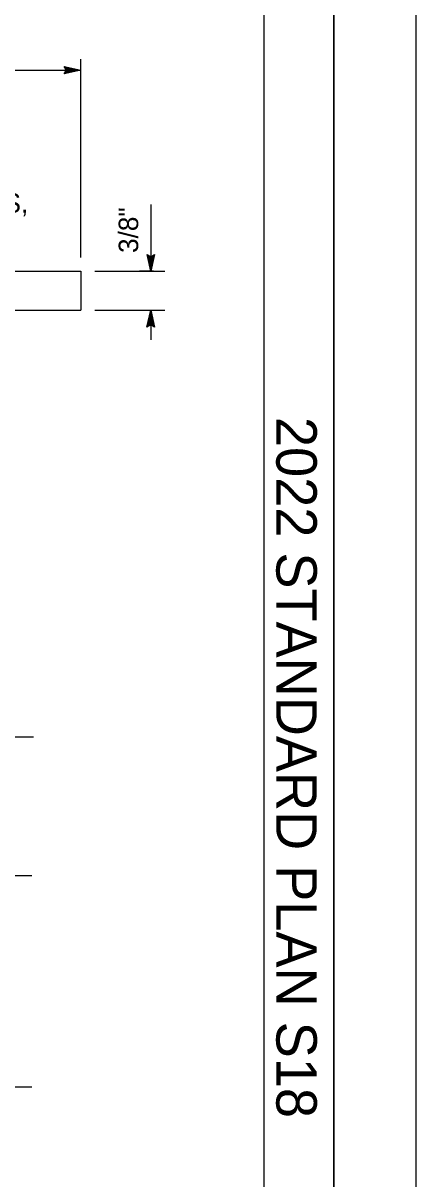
# Model space of a CAD drawing. Extents: x -894 to 866, y -476 to 714.
# Drawn here: x 725.2 to 866, y 17.8 to 431.7 of the extents above; entities that cross this region are included whole.
import ezdxf

# ---------------------------------------------------------------- set-up
doc = ezdxf.new("R2010")
doc.units = 0
for name, color, linetype in [('10 Sheet Format', 7, 'Continuous'), ('56 Stage 3 Anno', 7, 'Continuous'), ('57 Undefined', 7, 'Continuous'), ('60 Nongeo Data', 7, 'Continuous')]:
    doc.layers.add(name, color=color, linetype=linetype)

msp = doc.modelspace()

# ---------------------------------------------------------------- linework, layer by layer
at = {"layer": '10 Sheet Format'}
for p, q in [((836.55, 668.96), (836.55, -431.04)), ((811.55, -406.04), (811.55, 643.96))]:
    msp.add_line(p, q, dxfattribs=at)
for points in [[(-894.04, 713.56), (865.96, 713.56), (865.96, -476.44), (-894.04, -476.44)], [(-863.46, -431.04), (836.55, -431.04), (836.55, 668.96), (-863.46, 668.96)]]:
    msp.add_lwpolyline(points, close=True, dxfattribs=at)
at = {"layer": '56 Stage 3 Anno'}
for p, q in [((745.95, 347.75), (745.95, 418.86)), ((565.95, 414.86), (745.95, 414.86)), ((740.75, 414.86), (739.95, 416.2)), ((739.95, 416.2), (739.95, 416.2)), ((739.95, 416.2), (745.95, 414.86)), ((745.95, 414.86), (739.95, 413.53)), ((739.95, 413.53), (740.75, 414.86)), ((740.16, 415.85), (744.57, 414.86)), ((744.56, 414.86), (740.18, 413.89)), ((743.19, 414.86), (740.36, 414.24)), ((740.4, 415.49), (743.19, 414.86)), ((740.57, 415.14), (741.8, 414.86)), ((741.8, 414.86), (740.59, 414.6)), ((745.95, 414.86), (745.95, 414.86)), ((739.95, 413.53), (739.95, 413.53)), ((770.95, 366.81), (770.95, 342.86)), ((770.95, 342.86), (769.62, 348.86)), ((769.62, 348.86), (769.62, 348.86)), ((769.62, 348.86), (770.95, 348.06)), ((770.94, 344.25), (769.98, 348.63)), ((770.95, 345.62), (770.32, 348.45)), ((770.95, 347.01), (770.68, 348.22)), ((770.95, 348.06), (772.29, 348.86)), ((772.29, 348.86), (770.95, 342.86)), ((771.93, 348.65), (770.95, 344.24)), ((771.57, 348.41), (770.95, 345.62)), ((771.23, 348.24), (770.95, 347.01)), ((772.29, 348.86), (772.29, 348.86)), ((750.95, 342.86), (775.95, 342.86)), ((771.95, 342.86), (766.95, 342.86)), ((770.95, 342.86), (770.95, 342.86)), ((750.95, 328.86), (775.95, 328.86)), ((769.61, 322.86), (770.95, 328.86)), ((769.96, 323.08), (770.95, 327.48)), ((770.95, 328.86), (770.95, 318.28)), ((770.95, 328.86), (770.95, 328.86)), ((770.95, 328.86), (772.28, 322.86)), ((770.95, 327.47), (771.92, 323.1)), ((770.95, 323.66), (769.61, 322.86)), ((770.32, 323.31), (770.95, 326.1)), ((770.67, 323.49), (770.94, 324.72)), ((770.94, 324.72), (771.21, 323.51)), ((770.95, 326.1), (771.57, 323.27)), ((772.28, 322.86), (770.95, 323.66)), ((769.61, 322.86), (769.61, 322.86)), ((772.28, 322.86), (772.28, 322.86)), ((689.67, 176.08), (729, 176.08)), ((686.74, 126.48), (728.38, 126.48)), ((708.04, 50.8), (728.38, 50.8))]:
    msp.add_line(p, q, dxfattribs=at)
at = {"layer": '60 Nongeo Data'}
for p, q in [((654.82, 342.86), (745.95, 342.86)), ((745.95, 342.86), (745.95, 328.86)), ((649.02, 328.86), (745.95, 328.86))]:
    msp.add_line(p, q, dxfattribs=at)

# ---------------------------------------------------------------- texts
at = {"layer": '10 Sheet Format'}
msp.add_text('2022 STANDARD PLAN S18', height=14.5, rotation=270, dxfattribs=at).set_placement((815.95, 290.68))
at = {"layer": '57 Undefined'}
msp.add_text('Min RADIUS,', height=7, dxfattribs=at).set_placement((671.4, 363.8))
msp.add_text('3/8"', height=7, rotation=90, dxfattribs=at).set_placement((766.46, 349.41))

doc.saveas('drawing.dxf')
